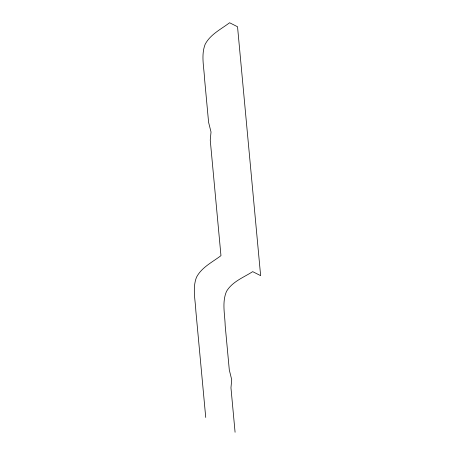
<?xml version="1.0" encoding="UTF-8"?>
<svg xmlns="http://www.w3.org/2000/svg" width="455" height="455" viewBox="0 0 455 455"><rect width="100%" height="100%" fill="white"/><g stroke="black" fill="none" stroke-linecap="round" stroke-linejoin="round"><path stroke-width="0.68" d="M235.081 432.25L230.958 387.802L231.72 379.715L229.309 370.023L225.185 325.581C224.878 314.291 221.875 302.177 226.505 291.393C232.232 281.645 243.584 277.476 252.696 271.646L260.63 275.645L237.538 26.748L229.604 22.75C221.022 29.256 210.312 34.387 205.142 44.323C200.979 55.032 203.959 66.8 204.477 77.879L208.595 122.327L211.023 132.018L210.244 140.106L220.965 255.664C212.383 262.171 201.673 267.301 196.503 277.237C192.34 287.947 195.32 299.714 195.838 310.793L205.734 417.462"/></g></svg>
